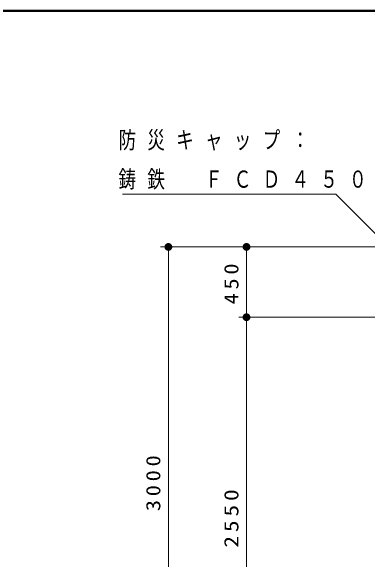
# Model space of a CAD drawing. Units: millimetres on the paper, scale 1:50. Extents: x -365 to 10, y -38 to 257.
# Drawn here: x -134.1 to -88.5, y 186.9 to 257 of the extents above; entities that cross this region are included whole.
import ezdxf

# ---------------------------------------------------------------- set-up
doc = ezdxf.new("R2010")
doc.units = ezdxf.units.MM
doc.layers.add('LY_1', color=7, linetype='Continuous', lineweight=13)
doc.layers.add('LY_2', color=7, linetype='Continuous', lineweight=13)
doc.styles.add('ＭＳ ゴシック', font='')
doc.styles.get('ＭＳ ゴシック').set_extended_font_data('MS Gothic')

# ---------------------------------------------------------------- blocks, each defined once
blk = doc.blocks.new('filled_dot')
at = {"color": 0, "linetype": 'Continuous', "lineweight": -2, "const_width": 1.25}
blk.add_lwpolyline([(-0.625, 0, 1), (0.625, 0, 1)], format="xyb", close=True, dxfattribs=at)

msp = doc.modelspace()

# ---------------------------------------------------------------- linework, layer by layer
at = {"layer": 'LY_1'}
for p, q in [((-85.907, 226.804), (-114.907, 226.804)), ((-113.907, 166.804), (-113.907, 226.804)), ((-103.907, 217.804), (-103.907, 226.804)), ((-83.427, 217.804), (-104.907, 217.804)), ((-103.907, 166.804), (-103.907, 217.804))]:
    msp.add_line(p, q, dxfattribs=at)
msp.add_lwpolyline([(-85.29, 226.372), (-92.474, 233.557), (-119.78, 233.557)], dxfattribs=at)
at = {"layer": 'LY_2', "lineweight": 50}
msp.add_line((0, 257), (-365, 257), dxfattribs=at)

# ---------------------------------------------------------------- block references
at = {"layer": 'LY_1', "xscale": 0.4, "yscale": 0.4}
for p, rotation in [((-113.907, 226.804), 270), ((-103.907, 226.804), 270), ((-103.907, 217.804), 270), ((-103.907, 217.804), 90)]:
    msp.add_blockref('filled_dot', p, dxfattribs=dict(at, rotation=rotation))

# ---------------------------------------------------------------- texts
at = {"layer": 'LY_1', "char_height": 2.199, "attachment_point": 4, "style": 'ＭＳ ゴシック'}
for s, insert in [('\\T1.64;\\W0.75;防災キャップ：', (-120.289, 240.357)), ('\\T1.64;\\W0.75;鋳鉄\u3000ＦＣＤ４５０', (-120.289, 235.357))]:
    msp.add_mtext(s, dxfattribs=dict(at, insert=insert))
at = {"layer": 'LY_1', "char_height": 1.833, "attachment_point": 8, "rotation": 90, "style": 'ＭＳ ゴシック'}
for s, insert in [('\\T1.33;\\W1.15;450', (-104.907, 222.304)), ('\\T1.33;\\W1.15;3000', (-114.907, 196.804)), ('\\T1.33;\\W1.2;2550', (-104.907, 192.304))]:
    msp.add_mtext(s, dxfattribs=dict(at, insert=insert))

doc.saveas('drawing.dxf')
